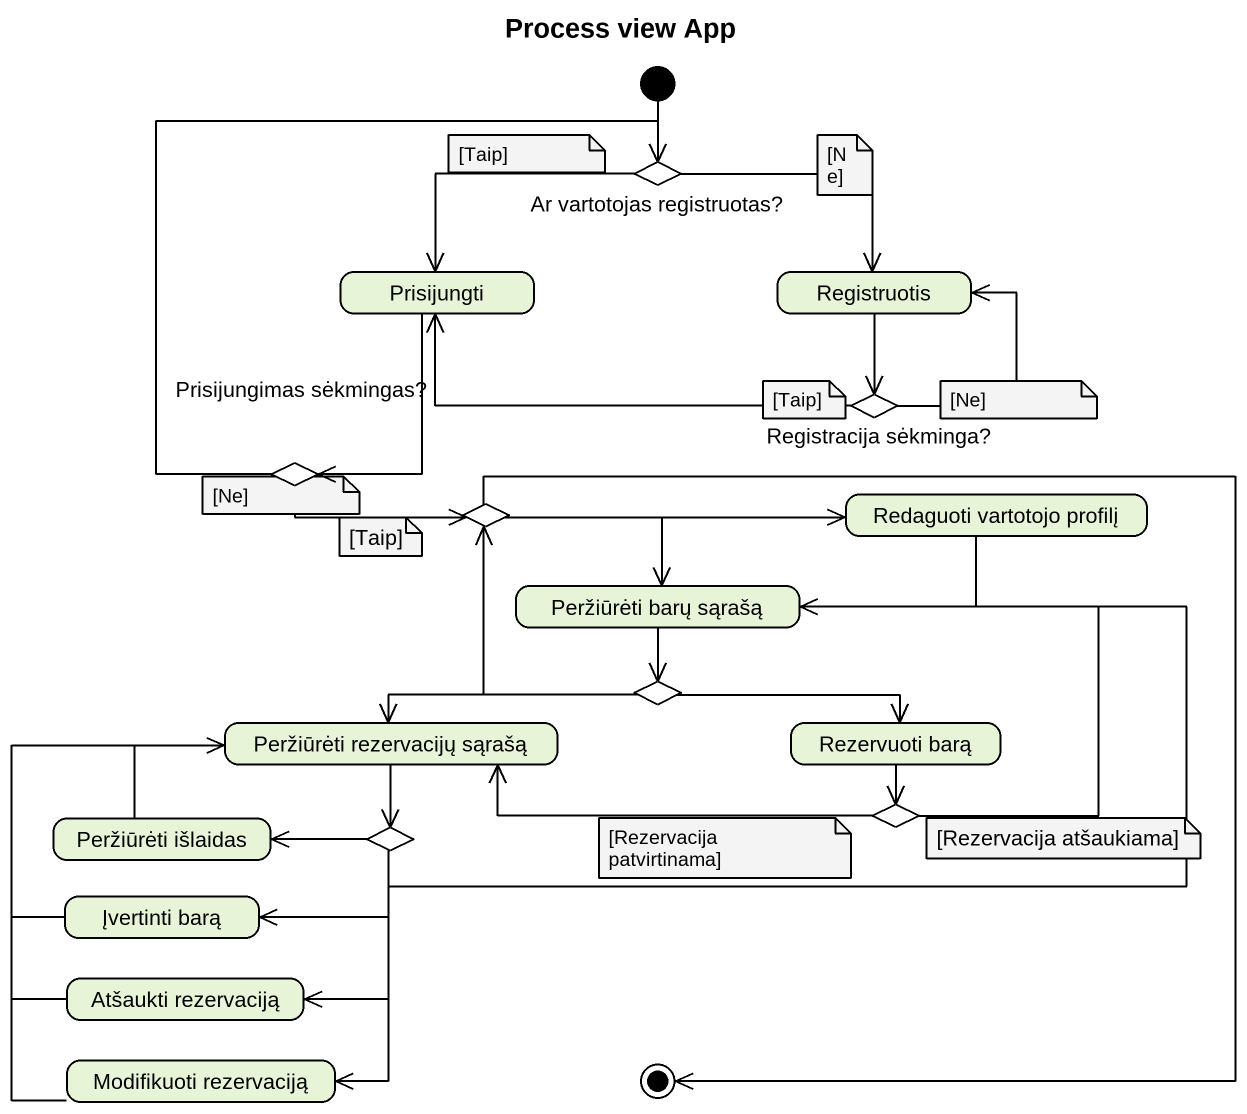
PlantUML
@startuml
title Process view App
hide empty description
state "Ar vartotojas registruotas?" as Ar_vartotojas_registruotas <<choice>>
state Prisijungti
state Registruotis
state "Registracija sėkminga?" as Registracija_sėkminga <<choice>>
state "Prisijungimas sėkmingas?" as Prisijungimas_sėkmingas <<choice>>
state choice1 <<choice>>
state "Redaguoti vartotojo profilį" as Redaguoti_vartotojo_profilį
state "Peržiūrėti barų sąrašą" as Peržiūrėti_barų_sąrašą
state choice2 <<choice>>
state "Peržiūrėti rezervacijų sąrašą" as Peržiūrėti_rezervacijų
state "Rezervuoti barą" as Rezervuoti_barą
state "Peržiūrėti išlaidas" as Peržiūrėti_išlaidas
state choice3 <<choice>>
state choice4 <<choice>>
state "Įvertinti barą" as Įvertinti_barą
state "Atšaukti rezervaciją" as Atšaukti_rezervaciją
state "Modifikuoti rezervaciją" as Modifikuoti_rezervaciją
[*] --> Ar_vartotojas_registruotas
Ar_vartotojas_registruotas -left-> Prisijungti
Ar_vartotojas_registruotas -right-> Registruotis
Prisijungti --> Prisijungimas_sėkmingas
Registruotis --> Registracija_sėkminga
Registracija_sėkminga -left-> Prisijungti
Registracija_sėkminga -up-> Registruotis
Prisijungimas_sėkmingas -up-> Ar_vartotojas_registruotas
Prisijungimas_sėkmingas -right-> choice1
choice1 -right-> Redaguoti_vartotojo_profilį
choice1 -right-> Peržiūrėti_barų_sąrašą
Redaguoti_vartotojo_profilį -left-> Peržiūrėti_barų_sąrašą
Peržiūrėti_barų_sąrašą --> choice2
choice2 -up-> choice1
choice2 -left-> Peržiūrėti_rezervacijų
choice2 -right-> Rezervuoti_barą
Peržiūrėti_rezervacijų --> choice3
Rezervuoti_barą --> choice4
Peržiūrėti_išlaidas -right-> Peržiūrėti_rezervacijų
choice3 -up-> Peržiūrėti_barų_sąrašą
choice3 -left-> Peržiūrėti_išlaidas
choice3 -left-> Įvertinti_barą
choice3 --> Atšaukti_rezervaciją
choice3 --> Modifikuoti_rezervaciją
choice4 -up-> Peržiūrėti_barų_sąrašą
choice4 -left-> Peržiūrėti_rezervacijų
Įvertinti_barą -up-> Peržiūrėti_rezervacijų
Atšaukti_rezervaciją -up-> Peržiūrėti_rezervacijų
Modifikuoti_rezervaciją -up-> Peržiūrėti_rezervacijų
choice1 --> [*]
note as N1
  [Taip]
end note
note as N2
  [Ne]
end note
note as N3
  [Taip]
end note
note as N4
  [Ne]
end note
note as N5
  [Ne]
end note
note as N6
  [Taip]
end note
note as N7
  [Rezervacija patvirtinama]
end note
note as N8
  [Rezervacija atšaukiama]
end note
@enduml
